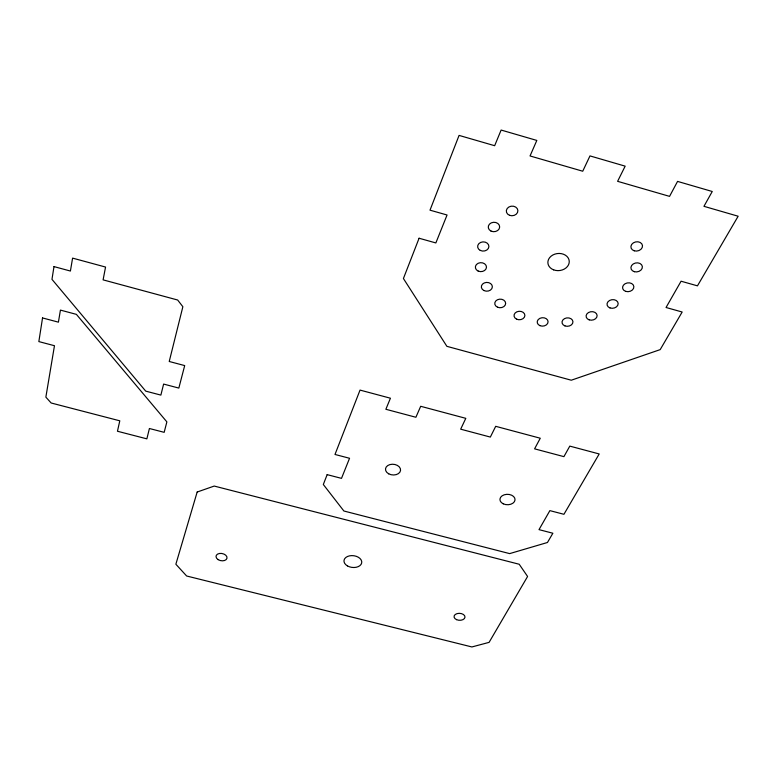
<?xml version="1.0" encoding="UTF-8"?>
<svg xmlns="http://www.w3.org/2000/svg" width="777" height="777" viewBox="0 0 777 777"><rect width="100%" height="100%" fill="white"/><g stroke="black" fill="none" stroke-linecap="round" stroke-linejoin="round"><path stroke-width="1.17" d="M42.541 317.939L38.85 341.589L54.468 345.716L45.862 397.134L51.146 402.991L119.794 420.813L117.463 431.245L146.863 438.85L149.417 428.506L164.17 432.333L166.87 421.872L76.389 314.364L60.431 310.101L58.411 322.164L42.541 317.939M53.992 266.598L51.972 279.351L145.726 391.132L160.868 395.104L163.617 384.071L178.836 388.082L184.693 365.588L169.231 361.49L182.867 306.721L177.661 300.019L103.098 279.866L105.555 267.055L72.591 258.119L70.406 271.037L53.992 266.598M197.164 492.035L175.864 564.228L186.645 576L471.901 646.95L489.083 642.365L527.593 576.476L519.201 564.248L214.219 486.062L197.164 492.035M327.156 474.64L323.319 484.498L343.881 511.004L509.663 553.612L547.455 542.492L552.874 533.236L539.005 529.632L549.873 510.625L563.937 514.296L599.203 453.962L569.803 446.115L563.917 456.643L534.595 448.844L540.268 438.228L495.697 426.32L490.345 437.072L460.674 429.176L465.802 418.337L420.687 406.293L415.899 417.268L385.868 409.275L390.433 398.212L360.033 390.093L334.994 454.467L349.553 458.275L341.501 478.36L327.156 474.64M419.085 238.238L403.418 278.525L446.882 346.328L571.28 380.215L660.188 349.621L682.167 312.014L666.044 307.498L681.079 281.216L697.455 285.849L738.15 216.229L703.952 206.323L712.247 191.492L677.563 181.4L669.56 196.367L617.608 181.323L625.164 166.152L589.976 155.905L582.731 171.222L530.04 155.954L536.82 140.433L501.126 130.05L494.658 145.707L459.071 135.402L430.002 210.169L447.057 214.996L435.858 242.939L419.085 238.238M347.406 565.889A8.935 5.905 6.6 0 0 361.684 562.946A8.935 5.905 6.6 0 0 349.514 555.856A8.935 5.905 6.6 0 0 347.406 565.889M218.123 559.625A5.565 3.632 11 0 0 226.981 558.216A5.565 3.632 11 0 0 219.464 553.477A5.565 3.632 11 0 0 218.123 559.625M456.565 619.657A5.488 3.487 3.2 0 0 464.996 617.161A5.488 3.487 3.2 0 0 457.002 613.636A5.488 3.487 3.2 0 0 456.565 619.657M388.714 473.824A7.566 5.361 5.1 0 0 400.553 470.406A7.566 5.361 5.1 0 0 389.831 464.607A7.566 5.361 5.1 0 0 388.714 473.824M503.263 503.826A7.556 5.216 0.8 0 0 515.025 499.951A7.556 5.216 0.8 0 0 504.186 494.813A7.556 5.216 0.8 0 0 503.263 503.826M553.642 269.852A10.723 8.576 -5.9 0 0 569.25 261.257A10.723 8.576 -5.9 0 0 552.797 255.021A10.723 8.576 -5.9 0 0 553.642 269.852M634.255 250.806A5.847 4.623 -10.5 0 0 642.492 245.61A5.847 4.623 -10.5 0 0 633.362 242.842A5.847 4.623 -10.5 0 0 634.255 250.806M634.372 271.697A5.769 4.507 -9.8 0 0 642.346 266.482A5.769 4.507 -9.8 0 0 633.226 263.966A5.769 4.507 -9.8 0 0 634.372 271.697M625.757 291.385A5.682 4.409 -8.7 0 0 633.857 286.577A5.682 4.409 -8.7 0 0 625.029 283.78A5.682 4.409 -8.7 0 0 625.757 291.385M609.974 307.925A5.604 4.322 -7.4 0 0 618.162 303.516A5.604 4.322 -7.4 0 0 609.624 300.446A5.604 4.322 -7.4 0 0 609.974 307.925M589.209 319.862A5.526 4.254 -6.1 0 0 597.105 315.375A5.526 4.254 -6.1 0 0 588.5 312.529A5.526 4.254 -6.1 0 0 589.209 319.862M564.947 325.903A5.478 4.215 -4.7 0 0 572.95 321.727A5.478 4.215 -4.7 0 0 564.568 318.599A5.478 4.215 -4.7 0 0 564.947 325.903M539.947 325.65A5.439 4.215 -3.5 0 0 548.076 321.756A5.439 4.215 -3.5 0 0 539.889 318.347A5.439 4.215 -3.5 0 0 539.947 325.65M516.618 319.172A5.439 4.244 -2.3 0 0 524.893 315.54A5.439 4.244 -2.3 0 0 516.87 311.82A5.439 4.244 -2.3 0 0 516.618 319.172M497.523 307.206A5.458 4.303 -1.5 0 0 505.662 303.341A5.458 4.303 -1.5 0 0 497.435 299.757A5.458 4.303 -1.5 0 0 497.523 307.206M483.964 290.549A5.497 4.38 -1 0 0 492.356 286.888A5.497 4.38 -1 0 0 484.246 282.954A5.497 4.38 -1 0 0 483.964 290.549M478.137 271.056A5.565 4.487 -0.9 0 0 486.48 267.123A5.565 4.487 -0.9 0 0 478.137 263.286A5.565 4.487 -0.9 0 0 478.137 271.056M480.225 250.388A5.633 4.604 -1.5 0 0 488.898 246.649A5.633 4.604 -1.5 0 0 480.681 242.414A5.633 4.604 -1.5 0 0 480.225 250.388M490.986 231.06A5.711 4.72 -2.7 0 0 499.669 227.03A5.711 4.72 -2.7 0 0 491.239 222.882A5.711 4.72 -2.7 0 0 490.986 231.06M509.527 215.307A5.789 4.808 -4.4 0 0 517.88 210.499A5.789 4.808 -4.4 0 0 508.896 207.003A5.789 4.808 -4.4 0 0 509.527 215.307"/></g></svg>
